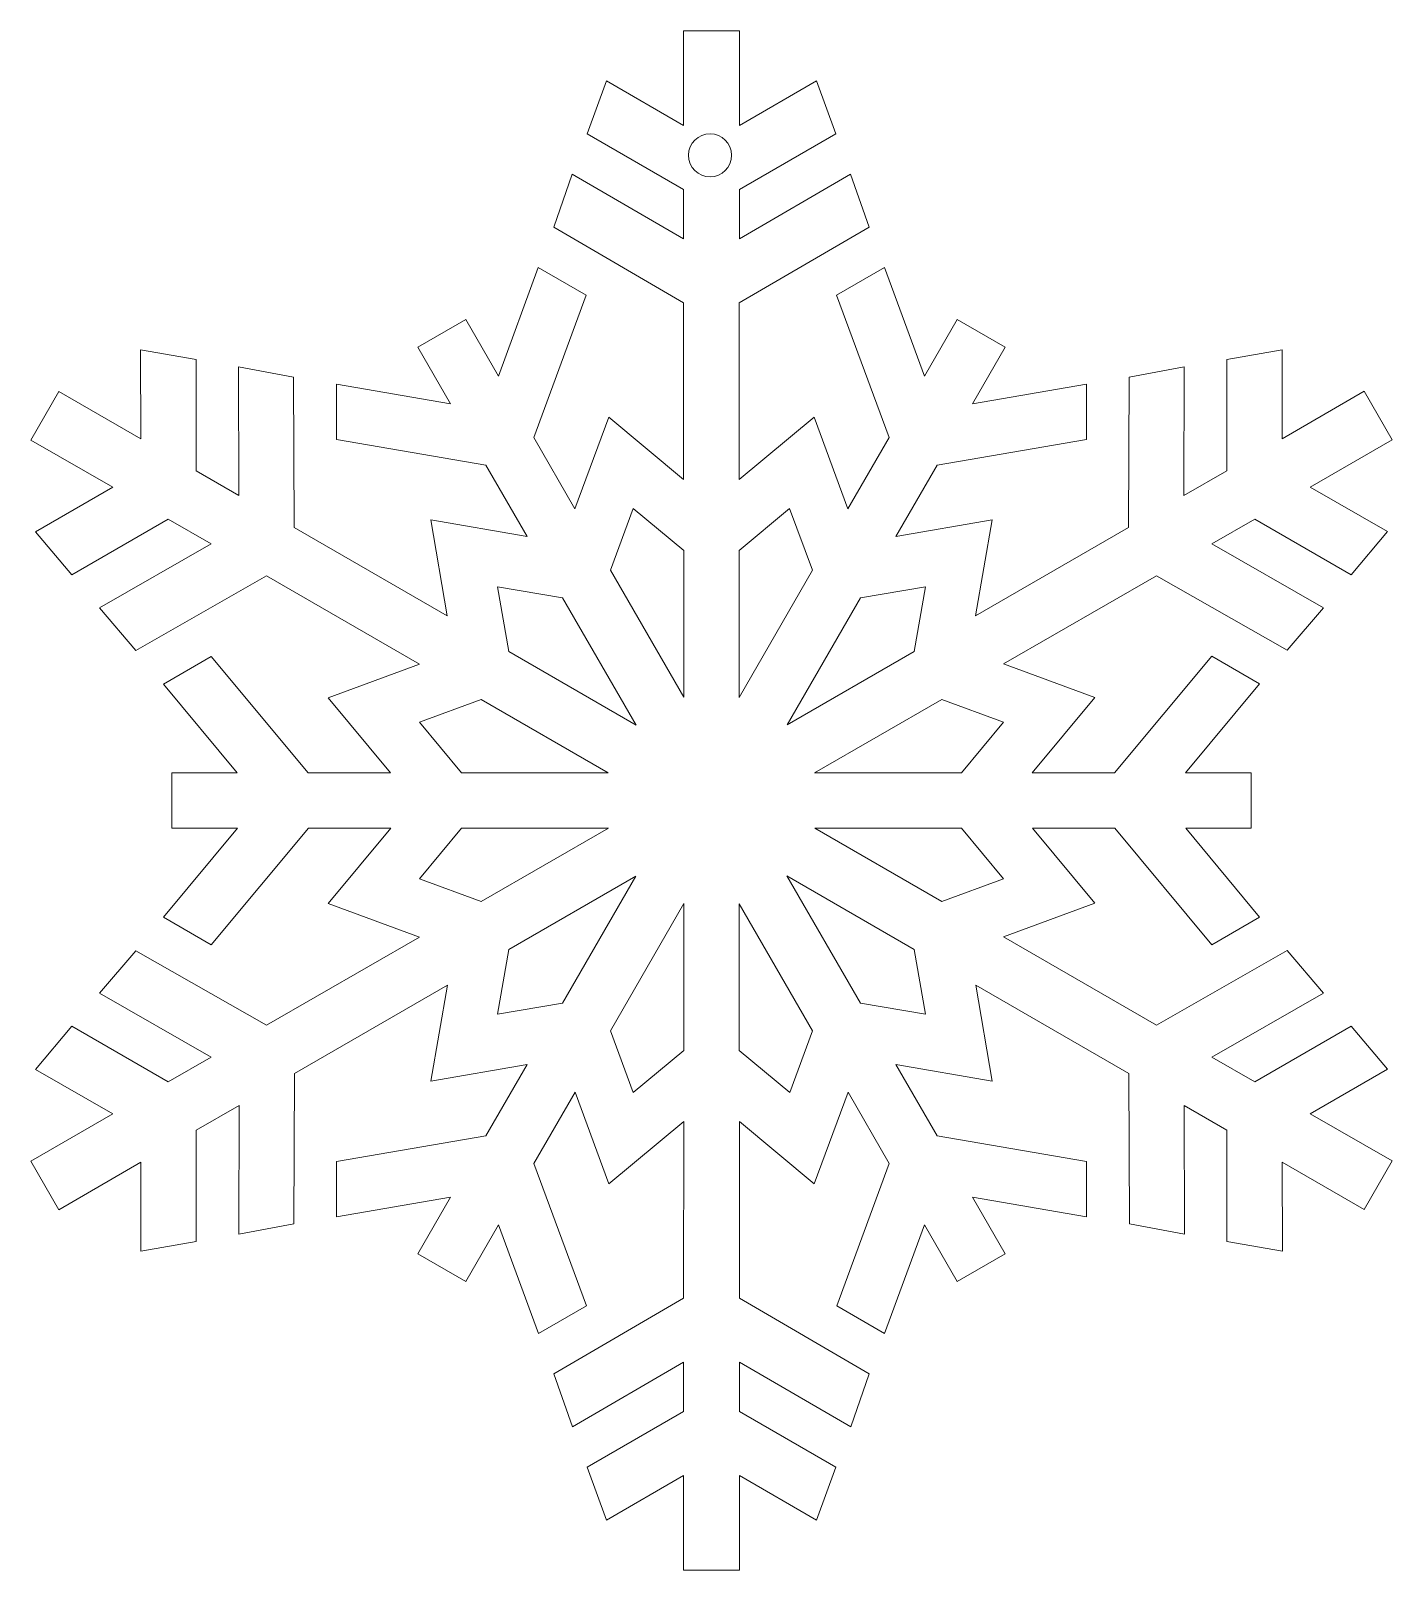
# Model space of a CAD drawing. Header units: millimetres. Extents: x -103 to 102, y -103 to 103.
# Drawn here: x -66.46 to -37.23, y 67.45 to 100.52 of the extents above; entities that cross this region are included whole.
import ezdxf

# ---------------------------------------------------------------- set-up
doc = ezdxf.new("R2010")
doc.units = ezdxf.units.MM
doc.header["$MEASUREMENT"] = 0
doc.layers.add('layer 1', color=7, linetype='Continuous')

msp = doc.modelspace()

# ---------------------------------------------------------------- linework, layer by layer
at = {"layer": 'layer 1', "color": 114, "lineweight": 9}
for points, knots in [([(-37.2261, 76.2436), (-37.2261, 76.2436), (-38.9879, 77.2593), (-38.9879, 77.2593), (-38.9879, 77.2593), (-38.9879, 77.2593), (-37.3305, 78.2118), (-37.3305, 78.2118), (-37.3305, 78.2118), (-37.3305, 78.2118), (-38.1098, 79.14), (-38.1098, 79.14), (-38.1098, 79.14), (-38.1098, 79.14), (-40.1782, 77.9456), (-40.1782, 77.9456), (-40.1782, 77.9456), (-40.1782, 77.9456), (-41.0976, 78.4757), (-41.0976, 78.4757), (-41.0976, 78.4757), (-41.0976, 78.4757), (-38.701, 79.8507), (-38.701, 79.8507), (-38.701, 79.8507), (-38.701, 79.8507), (-39.4839, 80.7626), (-39.4839, 80.7626), (-39.4839, 80.7626), (-39.4839, 80.7626), (-42.2857, 79.1606), (-42.2857, 79.1606), (-42.2857, 79.1606), (-42.2857, 79.1606), (-45.5742, 81.0566), (-45.5742, 81.0566), (-45.5742, 81.0566), (-45.5742, 81.0566), (-43.6109, 81.7804), (-43.6109, 81.7804), (-43.6109, 81.7804), (-43.6109, 81.7804), (-44.9523, 83.3925), (-44.9523, 83.3925), (-44.9523, 83.3925), (-44.9523, 83.3925), (-43.1848, 83.3926), (-43.1848, 83.3926), (-43.1848, 83.3926), (-43.1848, 83.3926), (-41.1019, 80.8895), (-41.1019, 80.8895), (-41.1019, 80.8895), (-41.1019, 80.8895), (-40.0727, 81.4838), (-40.0727, 81.4838), (-40.0727, 81.4838), (-40.0727, 81.4838), (-41.6607, 83.3926), (-41.6607, 83.3926), (-41.6607, 83.3926), (-41.6607, 83.3926), (-40.2581, 83.3926), (-40.2581, 83.3926), (-40.2581, 83.3926), (-40.2581, 83.3926), (-40.2581, 84.58), (-40.2581, 84.58), (-40.2581, 84.58), (-40.2581, 84.58), (-41.6635, 84.58), (-41.6635, 84.58), (-41.6635, 84.58), (-41.6635, 84.58), (-40.0727, 86.4918), (-40.0727, 86.4918), (-40.0727, 86.4918), (-40.0727, 86.4918), (-41.1021, 87.0862), (-41.1021, 87.0862), (-41.1021, 87.0862), (-41.1021, 87.0862), (-43.1874, 84.58), (-43.1874, 84.58), (-43.1874, 84.58), (-43.1874, 84.58), (-44.9549, 84.58), (-44.9549, 84.58), (-44.9549, 84.58), (-44.9549, 84.58), (-43.611, 86.1952), (-43.611, 86.1952), (-43.611, 86.1952), (-43.611, 86.1952), (-45.5742, 86.919), (-45.5742, 86.919), (-45.5742, 86.919), (-45.5742, 86.919), (-42.2857, 88.815), (-42.2857, 88.815), (-42.2857, 88.815), (-42.2857, 88.815), (-39.4839, 87.2132), (-39.4839, 87.2132), (-39.4839, 87.2132), (-39.4839, 87.2132), (-38.701, 88.125), (-38.701, 88.125), (-38.701, 88.125), (-38.701, 88.125), (-41.0976, 89.4999), (-41.0976, 89.4999), (-41.0976, 89.4999), (-41.0976, 89.4999), (-40.1783, 90.0301), (-40.1783, 90.0301), (-40.1783, 90.0301), (-40.1783, 90.0301), (-38.1098, 88.8359), (-38.1098, 88.8359), (-38.1098, 88.8359), (-38.1098, 88.8359), (-37.3305, 89.764), (-37.3305, 89.764), (-37.3305, 89.764), (-37.3305, 89.764), (-38.9879, 90.7165), (-38.9879, 90.7165), (-38.9879, 90.7165), (-38.9879, 90.7165), (-37.2261, 91.7322), (-37.2261, 91.7322), (-37.2261, 91.7322), (-37.2261, 91.7322), (-37.8302, 92.7753), (-37.8302, 92.7753), (-37.8302, 92.7753), (-37.8302, 92.7753), (-39.5907, 91.7576), (-39.5907, 91.7576), (-39.5907, 91.7576), (-39.5907, 91.7576), (-39.587, 93.669), (-39.587, 93.669), (-39.587, 93.669), (-39.587, 93.669), (-40.7803, 93.4582), (-40.7803, 93.4582), (-40.7803, 93.4582), (-40.7803, 93.4582), (-40.7803, 91.0698), (-40.7803, 91.0698), (-40.7803, 91.0698), (-40.7803, 91.0698), (-41.6991, 90.5385), (-41.6991, 90.5385), (-41.6991, 90.5385), (-41.6991, 90.5385), (-41.6915, 93.3018), (-41.6915, 93.3018), (-41.6915, 93.3018), (-41.6915, 93.3018), (-42.8726, 93.0796), (-42.8726, 93.0796), (-42.8726, 93.0796), (-42.8726, 93.0796), (-42.8863, 89.8521), (-42.8863, 89.8521), (-42.8863, 89.8521), (-42.8863, 89.8521), (-46.1724, 87.9522), (-46.1724, 87.9522), (-46.1724, 87.9522), (-46.1724, 87.9522), (-45.8177, 90.0143), (-45.8177, 90.0143), (-45.8177, 90.0143), (-45.8177, 90.0143), (-47.8844, 89.6587), (-47.8844, 89.6587), (-47.8844, 89.6587), (-47.8844, 89.6587), (-47.0007, 91.1894), (-47.0007, 91.1894), (-47.0007, 91.1894), (-47.0007, 91.1894), (-43.7917, 91.7417), (-43.7917, 91.7417), (-43.7917, 91.7417), (-43.7917, 91.7417), (-43.7917, 92.9302), (-43.7917, 92.9302), (-43.7917, 92.9302), (-43.7917, 92.9302), (-46.2386, 92.5093), (-46.2386, 92.5093), (-46.2386, 92.5093), (-46.2386, 92.5093), (-45.5373, 93.7239), (-45.5373, 93.7239), (-45.5373, 93.7239), (-45.5373, 93.7239), (-46.5659, 94.3177), (-46.5659, 94.3177), (-46.5659, 94.3177), (-46.5659, 94.3177), (-47.2686, 93.1007), (-47.2686, 93.1007), (-47.2686, 93.1007), (-47.2686, 93.1007), (-48.1288, 95.4344), (-48.1288, 95.4344), (-48.1288, 95.4344), (-48.1288, 95.4344), (-49.1583, 94.84), (-49.1583, 94.84), (-49.1583, 94.84), (-49.1583, 94.84), (-48.0305, 91.781), (-48.0305, 91.781), (-48.0305, 91.781), (-48.0305, 91.781), (-48.9143, 90.2502), (-48.9143, 90.2502), (-48.9143, 90.2502), (-48.9143, 90.2502), (-49.6411, 92.2218), (-49.6411, 92.2218), (-49.6411, 92.2218), (-49.6411, 92.2218), (-51.2495, 90.8835), (-51.2495, 90.8835), (-51.2495, 90.8835), (-51.2495, 90.8835), (-51.2473, 94.6793), (-51.2473, 94.6793), (-51.2473, 94.6793), (-51.2473, 94.6793), (-48.459, 96.3048), (-48.459, 96.3048), (-48.459, 96.3048), (-48.459, 96.3048), (-48.8574, 97.4389), (-48.8574, 97.4389), (-48.8574, 97.4389), (-48.8574, 97.4389), (-51.2465, 96.0506), (-51.2465, 96.0506), (-51.2465, 96.0506), (-51.2465, 96.0506), (-51.2457, 97.1119), (-51.2457, 97.1119), (-51.2457, 97.1119), (-51.2457, 97.1119), (-49.1773, 98.3061), (-49.1773, 98.3061), (-49.1773, 98.3061), (-49.1773, 98.3061), (-49.5915, 99.445), (-49.5915, 99.445), (-49.5915, 99.445), (-49.5915, 99.445), (-51.2449, 98.4862), (-51.2449, 98.4862), (-51.2449, 98.4862), (-51.2449, 98.4862), (-51.2437, 100.5197), (-51.2437, 100.5197), (-51.2437, 100.5197), (-51.2437, 100.5197), (-52.4492, 100.5181), (-52.4492, 100.5181), (-52.4492, 100.5181), (-52.4492, 100.5181), (-52.448, 98.4845), (-52.448, 98.4845), (-52.448, 98.4845), (-52.448, 98.4845), (-54.1015, 99.4435), (-54.1015, 99.4435), (-54.1015, 99.4435), (-54.1015, 99.4435), (-54.5157, 98.3046), (-54.5157, 98.3046), (-54.5157, 98.3046), (-54.5157, 98.3046), (-52.4471, 97.1104), (-52.4471, 97.1104), (-52.4471, 97.1104), (-52.4471, 97.1104), (-52.4465, 96.0492), (-52.4465, 96.0492), (-52.4465, 96.0492), (-52.4465, 96.0492), (-54.8356, 97.4373), (-54.8356, 97.4373), (-54.8356, 97.4373), (-54.8356, 97.4373), (-55.2338, 96.3033), (-55.2338, 96.3033), (-55.2338, 96.3033), (-55.2338, 96.3033), (-52.4458, 94.6777), (-52.4458, 94.6777), (-52.4458, 94.6777), (-52.4458, 94.6777), (-52.4435, 90.8819), (-52.4435, 90.8819), (-52.4435, 90.8819), (-52.4435, 90.8819), (-54.0519, 92.2203), (-54.0519, 92.2203), (-54.0519, 92.2203), (-54.0519, 92.2203), (-54.7773, 90.2525), (-54.7773, 90.2525), (-54.7773, 90.2525), (-54.7773, 90.2525), (-55.661, 91.7832), (-55.661, 91.7832), (-55.661, 91.7832), (-55.661, 91.7832), (-54.5347, 94.8384), (-54.5347, 94.8384), (-54.5347, 94.8384), (-54.5347, 94.8384), (-55.5642, 95.4327), (-55.5642, 95.4327), (-55.5642, 95.4327), (-55.5642, 95.4327), (-56.423, 93.103), (-56.423, 93.103), (-56.423, 93.103), (-56.423, 93.103), (-57.1243, 94.3177), (-57.1243, 94.3177), (-57.1243, 94.3177), (-57.1243, 94.3177), (-58.1528, 93.7238), (-58.1528, 93.7238), (-58.1528, 93.7238), (-58.1528, 93.7238), (-57.4503, 92.5068), (-57.4503, 92.5068), (-57.4503, 92.5068), (-57.4503, 92.5068), (-59.9012, 92.9286), (-59.9012, 92.9286), (-59.9012, 92.9286), (-59.9012, 92.9286), (-59.9012, 91.7399), (-59.9012, 91.7399), (-59.9012, 91.7399), (-59.9012, 91.7399), (-56.6881, 91.187), (-56.6881, 91.187), (-56.6881, 91.187), (-56.6881, 91.187), (-55.8045, 89.6564), (-55.8045, 89.6564), (-55.8045, 89.6564), (-55.8045, 89.6564), (-57.8753, 90.0126), (-57.8753, 90.0126), (-57.8753, 90.0126), (-57.8753, 90.0126), (-57.5203, 87.9506), (-57.5203, 87.9506), (-57.5203, 87.9506), (-57.5203, 87.9506), (-60.8066, 89.8505), (-60.8066, 89.8505), (-60.8066, 89.8505), (-60.8066, 89.8505), (-60.8203, 93.0778), (-60.8203, 93.0778), (-60.8203, 93.0778), (-60.8203, 93.0778), (-62.0016, 93.3), (-62.0016, 93.3), (-62.0016, 93.3), (-62.0016, 93.3), (-61.9938, 90.5369), (-61.9938, 90.5369), (-61.9938, 90.5369), (-61.9938, 90.5369), (-62.9126, 91.068), (-62.9126, 91.068), (-62.9126, 91.068), (-62.9126, 91.068), (-62.9126, 93.4566), (-62.9126, 93.4566), (-62.9126, 93.4566), (-62.9126, 93.4566), (-64.106, 93.6674), (-64.106, 93.6674), (-64.106, 93.6674), (-64.106, 93.6674), (-64.1023, 91.7559), (-64.1023, 91.7559), (-64.1023, 91.7559), (-64.1023, 91.7559), (-65.8629, 92.7737), (-65.8629, 92.7737), (-65.8629, 92.7737), (-65.8629, 92.7737), (-66.464, 91.729), (-66.464, 91.729), (-66.464, 91.729), (-66.464, 91.729), (-64.7023, 90.7132), (-64.7023, 90.7132), (-64.7023, 90.7132), (-64.7023, 90.7132), (-66.3594, 89.7608), (-66.3594, 89.7608), (-66.3594, 89.7608), (-66.3594, 89.7608), (-65.5803, 88.8327), (-65.5803, 88.8327), (-65.5803, 88.8327), (-65.5803, 88.8327), (-63.5117, 90.0269), (-63.5117, 90.0269), (-63.5117, 90.0269), (-63.5117, 90.0269), (-62.5924, 89.4968), (-62.5924, 89.4968), (-62.5924, 89.4968), (-62.5924, 89.4968), (-64.9891, 88.1217), (-64.9891, 88.1217), (-64.9891, 88.1217), (-64.9891, 88.1217), (-64.2062, 87.2099), (-64.2062, 87.2099), (-64.2062, 87.2099), (-64.2062, 87.2099), (-61.4044, 88.8118), (-61.4044, 88.8118), (-61.4044, 88.8118), (-61.4044, 88.8118), (-58.1159, 86.9159), (-58.1159, 86.9159), (-58.1159, 86.9159), (-58.1159, 86.9159), (-60.0791, 86.1922), (-60.0791, 86.1922), (-60.0791, 86.1922), (-60.0791, 86.1922), (-58.7378, 84.58), (-58.7378, 84.58), (-58.7378, 84.58), (-58.7378, 84.58), (-60.5052, 84.58), (-60.5052, 84.58), (-60.5052, 84.58), (-60.5052, 84.58), (-62.588, 87.0829), (-62.588, 87.0829), (-62.588, 87.0829), (-62.588, 87.0829), (-63.6175, 86.4886), (-63.6175, 86.4886), (-63.6175, 86.4886), (-63.6175, 86.4886), (-62.0293, 84.58), (-62.0293, 84.58), (-62.0293, 84.58), (-62.0293, 84.58), (-63.4319, 84.58), (-63.4319, 84.58), (-63.4319, 84.58), (-63.4319, 84.58), (-63.4319, 83.3925), (-63.4319, 83.3925), (-63.4319, 83.3925), (-63.4319, 83.3925), (-62.0266, 83.3925), (-62.0266, 83.3925), (-62.0266, 83.3925), (-62.0266, 83.3925), (-63.6175, 81.4806), (-63.6175, 81.4806), (-63.6175, 81.4806), (-63.6175, 81.4806), (-62.588, 80.8863), (-62.588, 80.8863), (-62.588, 80.8863), (-62.588, 80.8863), (-60.5027, 83.3925), (-60.5027, 83.3925), (-60.5027, 83.3925), (-60.5027, 83.3925), (-58.7352, 83.3925), (-58.7352, 83.3925), (-58.7352, 83.3925), (-58.7352, 83.3925), (-60.0791, 81.7772), (-60.0791, 81.7772), (-60.0791, 81.7772), (-60.0791, 81.7772), (-58.1159, 81.0535), (-58.1159, 81.0535), (-58.1159, 81.0535), (-58.1159, 81.0535), (-61.4044, 79.1575), (-61.4044, 79.1575), (-61.4044, 79.1575), (-61.4044, 79.1575), (-64.2062, 80.7593), (-64.2062, 80.7593), (-64.2062, 80.7593), (-64.2062, 80.7593), (-64.9891, 79.8475), (-64.9891, 79.8475), (-64.9891, 79.8475), (-64.9891, 79.8475), (-62.5924, 78.4726), (-62.5924, 78.4726), (-62.5924, 78.4726), (-62.5924, 78.4726), (-63.5117, 77.9424), (-63.5117, 77.9424), (-63.5117, 77.9424), (-63.5117, 77.9424), (-65.5803, 79.1367), (-65.5803, 79.1367), (-65.5803, 79.1367), (-65.5803, 79.1367), (-66.3594, 78.2087), (-66.3594, 78.2087), (-66.3594, 78.2087), (-66.3594, 78.2087), (-64.7023, 77.2561), (-64.7023, 77.2561), (-64.7023, 77.2561), (-64.7023, 77.2561), (-66.464, 76.2404), (-66.464, 76.2404), (-66.464, 76.2404), (-66.464, 76.2404), (-65.8599, 75.1972), (-65.8599, 75.1972), (-65.8599, 75.1972), (-65.8599, 75.1972), (-64.0993, 76.2151), (-64.0993, 76.2151), (-64.0993, 76.2151), (-64.0993, 76.2151), (-64.1032, 74.3037), (-64.1032, 74.3037), (-64.1032, 74.3037), (-64.1032, 74.3037), (-62.9097, 74.5143), (-62.9097, 74.5143), (-62.9097, 74.5143), (-62.9097, 74.5143), (-62.9097, 76.9028), (-62.9097, 76.9028), (-62.9097, 76.9028), (-62.9097, 76.9028), (-61.9911, 77.434), (-61.9911, 77.434), (-61.9911, 77.434), (-61.9911, 77.434), (-61.9986, 74.6708), (-61.9986, 74.6708), (-61.9986, 74.6708), (-61.9986, 74.6708), (-60.8174, 74.893), (-60.8174, 74.893), (-60.8174, 74.893), (-60.8174, 74.893), (-60.8037, 78.1204), (-60.8037, 78.1204), (-60.8037, 78.1204), (-60.8037, 78.1204), (-57.5177, 80.0203), (-57.5177, 80.0203), (-57.5177, 80.0203), (-57.5177, 80.0203), (-57.8725, 77.9582), (-57.8725, 77.9582), (-57.8725, 77.9582), (-57.8725, 77.9582), (-55.8056, 78.3139), (-55.8056, 78.3139), (-55.8056, 78.3139), (-55.8056, 78.3139), (-56.6894, 76.7831), (-56.6894, 76.7831), (-56.6894, 76.7831), (-56.6894, 76.7831), (-59.8984, 76.231), (-59.8984, 76.231), (-59.8984, 76.231), (-59.8984, 76.231), (-59.8984, 75.0422), (-59.8984, 75.0422), (-59.8984, 75.0422), (-59.8984, 75.0422), (-57.4514, 75.4634), (-57.4514, 75.4634), (-57.4514, 75.4634), (-57.4514, 75.4634), (-58.1527, 74.2486), (-58.1527, 74.2486), (-58.1527, 74.2486), (-58.1527, 74.2486), (-57.1242, 73.6548), (-57.1242, 73.6548), (-57.1242, 73.6548), (-57.1242, 73.6548), (-56.4217, 74.8719), (-56.4217, 74.8719), (-56.4217, 74.8719), (-56.4217, 74.8719), (-55.5614, 72.5383), (-55.5614, 72.5383), (-55.5614, 72.5383), (-55.5614, 72.5383), (-54.5318, 73.1326), (-54.5318, 73.1326), (-54.5318, 73.1326), (-54.5318, 73.1326), (-55.6596, 76.1917), (-55.6596, 76.1917), (-55.6596, 76.1917), (-55.6596, 76.1917), (-54.7759, 77.7224), (-54.7759, 77.7224), (-54.7759, 77.7224), (-54.7759, 77.7224), (-54.0491, 75.7506), (-54.0491, 75.7506), (-54.0491, 75.7506), (-54.0491, 75.7506), (-52.4407, 77.0892), (-52.4407, 77.0892), (-52.4407, 77.0892), (-52.4407, 77.0892), (-52.4429, 73.2933), (-52.4429, 73.2933), (-52.4429, 73.2933), (-52.4429, 73.2933), (-55.231, 71.6677), (-55.231, 71.6677), (-55.231, 71.6677), (-55.231, 71.6677), (-54.8329, 70.5338), (-54.8329, 70.5338), (-54.8329, 70.5338), (-54.8329, 70.5338), (-52.4437, 71.922), (-52.4437, 71.922), (-52.4437, 71.922), (-52.4437, 71.922), (-52.4444, 70.8606), (-52.4444, 70.8606), (-52.4444, 70.8606), (-52.4444, 70.8606), (-54.5129, 69.6665), (-54.5129, 69.6665), (-54.5129, 69.6665), (-54.5129, 69.6665), (-54.0986, 68.5275), (-54.0986, 68.5275), (-54.0986, 68.5275), (-54.0986, 68.5275), (-52.4453, 69.4865), (-52.4453, 69.4865), (-52.4453, 69.4865), (-52.4453, 69.4865), (-52.4463, 67.4529), (-52.4463, 67.4529), (-52.4463, 67.4529), (-52.4463, 67.4529), (-51.2409, 67.4546), (-51.2409, 67.4546), (-51.2409, 67.4546), (-51.2409, 67.4546), (-51.2422, 69.4881), (-51.2422, 69.4881), (-51.2422, 69.4881), (-51.2422, 69.4881), (-49.5887, 68.529), (-49.5887, 68.529), (-49.5887, 68.529), (-49.5887, 68.529), (-49.1745, 69.6679), (-49.1745, 69.6679), (-49.1745, 69.6679), (-49.1745, 69.6679), (-51.243, 70.8623), (-51.243, 70.8623), (-51.243, 70.8623), (-51.243, 70.8623), (-51.2437, 71.9234), (-51.2437, 71.9234), (-51.2437, 71.9234), (-51.2437, 71.9234), (-48.8546, 70.5353), (-48.8546, 70.5353), (-48.8546, 70.5353), (-48.8546, 70.5353), (-48.4564, 71.6693), (-48.4564, 71.6693), (-48.4564, 71.6693), (-48.4564, 71.6693), (-51.2445, 73.2948), (-51.2445, 73.2948), (-51.2445, 73.2948), (-51.2445, 73.2948), (-51.2467, 77.0905), (-51.2467, 77.0905), (-51.2467, 77.0905), (-51.2467, 77.0905), (-49.6384, 75.7523), (-49.6384, 75.7523), (-49.6384, 75.7523), (-49.6384, 75.7523), (-48.9129, 77.72), (-48.9129, 77.72), (-48.9129, 77.72), (-48.9129, 77.72), (-48.0291, 76.1893), (-48.0291, 76.1893), (-48.0291, 76.1893), (-48.0291, 76.1893), (-49.1555, 73.1341), (-49.1555, 73.1341), (-49.1555, 73.1341), (-49.1555, 73.1341), (-48.1261, 72.5398), (-48.1261, 72.5398), (-48.1261, 72.5398), (-48.1261, 72.5398), (-47.2672, 74.8696), (-47.2672, 74.8696), (-47.2672, 74.8696), (-47.2672, 74.8696), (-46.5659, 73.6548), (-46.5659, 73.6548), (-46.5659, 73.6548), (-46.5659, 73.6548), (-45.5373, 74.2486), (-45.5373, 74.2486), (-45.5373, 74.2486), (-45.5373, 74.2486), (-46.24, 75.4657), (-46.24, 75.4657), (-46.24, 75.4657), (-46.24, 75.4657), (-43.789, 75.0438), (-43.789, 75.0438), (-43.789, 75.0438), (-43.789, 75.0438), (-43.789, 76.2326), (-43.789, 76.2326), (-43.789, 76.2326), (-43.789, 76.2326), (-47.0021, 76.7854), (-47.0021, 76.7854), (-47.0021, 76.7854), (-47.0021, 76.7854), (-47.8858, 78.3161), (-47.8858, 78.3161), (-47.8858, 78.3161), (-47.8858, 78.3161), (-45.8149, 77.9598), (-45.8149, 77.9598), (-45.8149, 77.9598), (-45.8149, 77.9598), (-46.1698, 80.0219), (-46.1698, 80.0219), (-46.1698, 80.0219), (-46.1698, 80.0219), (-42.8836, 78.122), (-42.8836, 78.122), (-42.8836, 78.122), (-42.8836, 78.122), (-42.8699, 74.8947), (-42.8699, 74.8947), (-42.8699, 74.8947), (-42.8699, 74.8947), (-41.6886, 74.6725), (-41.6886, 74.6725), (-41.6886, 74.6725), (-41.6886, 74.6725), (-41.6964, 77.4356), (-41.6964, 77.4356), (-41.6964, 77.4356), (-41.6964, 77.4356), (-40.7776, 76.9045), (-40.7776, 76.9045), (-40.7776, 76.9045), (-40.7776, 76.9045), (-40.7776, 74.5159), (-40.7776, 74.5159), (-40.7776, 74.5159), (-40.7776, 74.5159), (-39.5842, 74.3052), (-39.5842, 74.3052), (-39.5842, 74.3052), (-39.5842, 74.3052), (-39.588, 76.2166), (-39.588, 76.2166), (-39.588, 76.2166), (-39.588, 76.2166), (-37.8274, 75.1988), (-37.8274, 75.1988), (-37.8274, 75.1988), (-37.8274, 75.1988), (-37.2261, 76.2436), (-37.2261, 76.2436)], [0, 0, 0, 0, 0.004878, 0.004878, 0.004878, 0.004878, 0.0097561, 0.0097561, 0.0097561, 0.0097561, 0.0146341, 0.0146341, 0.0146341, 0.0146341, 0.0195122, 0.0195122, 0.0195122, 0.0195122, 0.0243902, 0.0243902, 0.0243902, 0.0243902, 0.0292683, 0.0292683, 0.0292683, 0.0292683, 0.0341463, 0.0341463, 0.0341463, 0.0341463, 0.0390244, 0.0390244, 0.0390244, 0.0390244, 0.0439024, 0.0439024, 0.0439024, 0.0439024, 0.0487805, 0.0487805, 0.0487805, 0.0487805, 0.0536585, 0.0536585, 0.0536585, 0.0536585, 0.0585366, 0.0585366, 0.0585366, 0.0585366, 0.0634146, 0.0634146, 0.0634146, 0.0634146, 0.0682927, 0.0682927, 0.0682927, 0.0682927, 0.0731707, 0.0731707, 0.0731707, 0.0731707, 0.0780488, 0.0780488, 0.0780488, 0.0780488, 0.0829268, 0.0829268, 0.0829268, 0.0829268, 0.0878049, 0.0878049, 0.0878049, 0.0878049, 0.0926829, 0.0926829, 0.0926829, 0.0926829, 0.097561, 0.097561, 0.097561, 0.097561, 0.102439, 0.102439, 0.102439, 0.102439, 0.1073171, 0.1073171, 0.1073171, 0.1073171, 0.1121951, 0.1121951, 0.1121951, 0.1121951, 0.1170732, 0.1170732, 0.1170732, 0.1170732, 0.1219512, 0.1219512, 0.1219512, 0.1219512, 0.1268293, 0.1268293, 0.1268293, 0.1268293, 0.1317073, 0.1317073, 0.1317073, 0.1317073, 0.1365854, 0.1365854, 0.1365854, 0.1365854, 0.1414634, 0.1414634, 0.1414634, 0.1414634, 0.1463415, 0.1463415, 0.1463415, 0.1463415, 0.1512195, 0.1512195, 0.1512195, 0.1512195, 0.1560976, 0.1560976, 0.1560976, 0.1560976, 0.1609756, 0.1609756, 0.1609756, 0.1609756, 0.1658537, 0.1658537, 0.1658537, 0.1658537, 0.1707317, 0.1707317, 0.1707317, 0.1707317, 0.1756098, 0.1756098, 0.1756098, 0.1756098, 0.1804878, 0.1804878, 0.1804878, 0.1804878, 0.1853659, 0.1853659, 0.1853659, 0.1853659, 0.1902439, 0.1902439, 0.1902439, 0.1902439, 0.195122, 0.195122, 0.195122, 0.195122, 0.2, 0.2, 0.2, 0.2, 0.204878, 0.204878, 0.204878, 0.204878, 0.2097561, 0.2097561, 0.2097561, 0.2097561, 0.2146341, 0.2146341, 0.2146341, 0.2146341, 0.2195122, 0.2195122, 0.2195122, 0.2195122, 0.2243902, 0.2243902, 0.2243902, 0.2243902, 0.2292683, 0.2292683, 0.2292683, 0.2292683, 0.2341463, 0.2341463, 0.2341463, 0.2341463, 0.2390244, 0.2390244, 0.2390244, 0.2390244, 0.2439024, 0.2439024, 0.2439024, 0.2439024, 0.2487805, 0.2487805, 0.2487805, 0.2487805, 0.2536585, 0.2536585, 0.2536585, 0.2536585, 0.2585366, 0.2585366, 0.2585366, 0.2585366, 0.2634146, 0.2634146, 0.2634146, 0.2634146, 0.2682927, 0.2682927, 0.2682927, 0.2682927, 0.2731707, 0.2731707, 0.2731707, 0.2731707, 0.2780488, 0.2780488, 0.2780488, 0.2780488, 0.2829268, 0.2829268, 0.2829268, 0.2829268, 0.2878049, 0.2878049, 0.2878049, 0.2878049, 0.2926829, 0.2926829, 0.2926829, 0.2926829, 0.297561, 0.297561, 0.297561, 0.297561, 0.302439, 0.302439, 0.302439, 0.302439, 0.3073171, 0.3073171, 0.3073171, 0.3073171, 0.3121951, 0.3121951, 0.3121951, 0.3121951, 0.3170732, 0.3170732, 0.3170732, 0.3170732, 0.3219512, 0.3219512, 0.3219512, 0.3219512, 0.3268293, 0.3268293, 0.3268293, 0.3268293, 0.3317073, 0.3317073, 0.3317073, 0.3317073, 0.3365854, 0.3365854, 0.3365854, 0.3365854, 0.3414634, 0.3414634, 0.3414634, 0.3414634, 0.3463415, 0.3463415, 0.3463415, 0.3463415, 0.3512195, 0.3512195, 0.3512195, 0.3512195, 0.3560976, 0.3560976, 0.3560976, 0.3560976, 0.3609756, 0.3609756, 0.3609756, 0.3609756, 0.3658537, 0.3658537, 0.3658537, 0.3658537, 0.3707317, 0.3707317, 0.3707317, 0.3707317, 0.3756098, 0.3756098, 0.3756098, 0.3756098, 0.3804878, 0.3804878, 0.3804878, 0.3804878, 0.3853659, 0.3853659, 0.3853659, 0.3853659, 0.3902439, 0.3902439, 0.3902439, 0.3902439, 0.395122, 0.395122, 0.395122, 0.395122, 0.4, 0.4, 0.4, 0.4, 0.404878, 0.404878, 0.404878, 0.404878, 0.4097561, 0.4097561, 0.4097561, 0.4097561, 0.4146341, 0.4146341, 0.4146341, 0.4146341, 0.4195122, 0.4195122, 0.4195122, 0.4195122, 0.4243902, 0.4243902, 0.4243902, 0.4243902, 0.4292683, 0.4292683, 0.4292683, 0.4292683, 0.4341463, 0.4341463, 0.4341463, 0.4341463, 0.4390244, 0.4390244, 0.4390244, 0.4390244, 0.4439024, 0.4439024, 0.4439024, 0.4439024, 0.4487805, 0.4487805, 0.4487805, 0.4487805, 0.4536585, 0.4536585, 0.4536585, 0.4536585, 0.4585366, 0.4585366, 0.4585366, 0.4585366, 0.4634146, 0.4634146, 0.4634146, 0.4634146, 0.4682927, 0.4682927, 0.4682927, 0.4682927, 0.4731707, 0.4731707, 0.4731707, 0.4731707, 0.4780488, 0.4780488, 0.4780488, 0.4780488, 0.4829268, 0.4829268, 0.4829268, 0.4829268, 0.4878049, 0.4878049, 0.4878049, 0.4878049, 0.4926829, 0.4926829, 0.4926829, 0.4926829, 0.497561, 0.497561, 0.497561, 0.497561, 0.502439, 0.502439, 0.502439, 0.502439, 0.5073171, 0.5073171, 0.5073171, 0.5073171, 0.5121951, 0.5121951, 0.5121951, 0.5121951, 0.5170732, 0.5170732, 0.5170732, 0.5170732, 0.5219512, 0.5219512, 0.5219512, 0.5219512, 0.5268293, 0.5268293, 0.5268293, 0.5268293, 0.5317073, 0.5317073, 0.5317073, 0.5317073, 0.5365854, 0.5365854, 0.5365854, 0.5365854, 0.5414634, 0.5414634, 0.5414634, 0.5414634, 0.5463415, 0.5463415, 0.5463415, 0.5463415, 0.5512195, 0.5512195, 0.5512195, 0.5512195, 0.5560976, 0.5560976, 0.5560976, 0.5560976, 0.5609756, 0.5609756, 0.5609756, 0.5609756, 0.5658537, 0.5658537, 0.5658537, 0.5658537, 0.5707317, 0.5707317, 0.5707317, 0.5707317, 0.5756098, 0.5756098, 0.5756098, 0.5756098, 0.5804878, 0.5804878, 0.5804878, 0.5804878, 0.5853659, 0.5853659, 0.5853659, 0.5853659, 0.5902439, 0.5902439, 0.5902439, 0.5902439, 0.595122, 0.595122, 0.595122, 0.595122, 0.6, 0.6, 0.6, 0.6, 0.604878, 0.604878, 0.604878, 0.604878, 0.6097561, 0.6097561, 0.6097561, 0.6097561, 0.6146341, 0.6146341, 0.6146341, 0.6146341, 0.6195122, 0.6195122, 0.6195122, 0.6195122, 0.6243902, 0.6243902, 0.6243902, 0.6243902, 0.6292683, 0.6292683, 0.6292683, 0.6292683, 0.6341463, 0.6341463, 0.6341463, 0.6341463, 0.6390244, 0.6390244, 0.6390244, 0.6390244, 0.6439024, 0.6439024, 0.6439024, 0.6439024, 0.6487805, 0.6487805, 0.6487805, 0.6487805, 0.6536585, 0.6536585, 0.6536585, 0.6536585, 0.6585366, 0.6585366, 0.6585366, 0.6585366, 0.6634146, 0.6634146, 0.6634146, 0.6634146, 0.6682927, 0.6682927, 0.6682927, 0.6682927, 0.6731707, 0.6731707, 0.6731707, 0.6731707, 0.6780488, 0.6780488, 0.6780488, 0.6780488, 0.6829268, 0.6829268, 0.6829268, 0.6829268, 0.6878049, 0.6878049, 0.6878049, 0.6878049, 0.6926829, 0.6926829, 0.6926829, 0.6926829, 0.697561, 0.697561, 0.697561, 0.697561, 0.702439, 0.702439, 0.702439, 0.702439, 0.7073171, 0.7073171, 0.7073171, 0.7073171, 0.7121951, 0.7121951, 0.7121951, 0.7121951, 0.7170732, 0.7170732, 0.7170732, 0.7170732, 0.7219512, 0.7219512, 0.7219512, 0.7219512, 0.7268293, 0.7268293, 0.7268293, 0.7268293, 0.7317073, 0.7317073, 0.7317073, 0.7317073, 0.7365854, 0.7365854, 0.7365854, 0.7365854, 0.7414634, 0.7414634, 0.7414634, 0.7414634, 0.7463415, 0.7463415, 0.7463415, 0.7463415, 0.7512195, 0.7512195, 0.7512195, 0.7512195, 0.7560976, 0.7560976, 0.7560976, 0.7560976, 0.7609756, 0.7609756, 0.7609756, 0.7609756, 0.7658537, 0.7658537, 0.7658537, 0.7658537, 0.7707317, 0.7707317, 0.7707317, 0.7707317, 0.7756098, 0.7756098, 0.7756098, 0.7756098, 0.7804878, 0.7804878, 0.7804878, 0.7804878, 0.7853659, 0.7853659, 0.7853659, 0.7853659, 0.7902439, 0.7902439, 0.7902439, 0.7902439, 0.795122, 0.795122, 0.795122, 0.795122, 0.8, 0.8, 0.8, 0.8, 0.804878, 0.804878, 0.804878, 0.804878, 0.8097561, 0.8097561, 0.8097561, 0.8097561, 0.8146341, 0.8146341, 0.8146341, 0.8146341, 0.8195122, 0.8195122, 0.8195122, 0.8195122, 0.8243902, 0.8243902, 0.8243902, 0.8243902, 0.8292683, 0.8292683, 0.8292683, 0.8292683, 0.8341463, 0.8341463, 0.8341463, 0.8341463, 0.8390244, 0.8390244, 0.8390244, 0.8390244, 0.8439024, 0.8439024, 0.8439024, 0.8439024, 0.8487805, 0.8487805, 0.8487805, 0.8487805, 0.8536585, 0.8536585, 0.8536585, 0.8536585, 0.8585366, 0.8585366, 0.8585366, 0.8585366, 0.8634146, 0.8634146, 0.8634146, 0.8634146, 0.8682927, 0.8682927, 0.8682927, 0.8682927, 0.8731707, 0.8731707, 0.8731707, 0.8731707, 0.8780488, 0.8780488, 0.8780488, 0.8780488, 0.8829268, 0.8829268, 0.8829268, 0.8829268, 0.8878049, 0.8878049, 0.8878049, 0.8878049, 0.8926829, 0.8926829, 0.8926829, 0.8926829, 0.897561, 0.897561, 0.897561, 0.897561, 0.902439, 0.902439, 0.902439, 0.902439, 0.9073171, 0.9073171, 0.9073171, 0.9073171, 0.9121951, 0.9121951, 0.9121951, 0.9121951, 0.9170732, 0.9170732, 0.9170732, 0.9170732, 0.9219512, 0.9219512, 0.9219512, 0.9219512, 0.9268293, 0.9268293, 0.9268293, 0.9268293, 0.9317073, 0.9317073, 0.9317073, 0.9317073, 0.9365854, 0.9365854, 0.9365854, 0.9365854, 0.9414634, 0.9414634, 0.9414634, 0.9414634, 0.9463415, 0.9463415, 0.9463415, 0.9463415, 0.9512195, 0.9512195, 0.9512195, 0.9512195, 0.9560976, 0.9560976, 0.9560976, 0.9560976, 0.9609756, 0.9609756, 0.9609756, 0.9609756, 0.9658537, 0.9658537, 0.9658537, 0.9658537, 0.9707317, 0.9707317, 0.9707317, 0.9707317, 0.9756098, 0.9756098, 0.9756098, 0.9756098, 0.9804878, 0.9804878, 0.9804878, 0.9804878, 0.9853659, 0.9853659, 0.9853659, 0.9853659, 0.9902439, 0.9902439, 0.9902439, 0.9902439, 1, 1, 1, 1]), ([(-51.8756, 98.3083), (-51.6199, 98.3083), (-51.4128, 98.1011), (-51.4128, 97.8455), (-51.4128, 97.8455), (-51.4128, 97.5898), (-51.6199, 97.3826), (-51.8756, 97.3826), (-51.8756, 97.3826), (-52.1312, 97.3826), (-52.3384, 97.5898), (-52.3384, 97.8455), (-52.3384, 97.8455), (-52.3384, 98.1011), (-52.1312, 98.3083), (-51.8756, 98.3083)], [0, 0, 0, 0, 0.2, 0.2, 0.2, 0.2, 0.4, 0.4, 0.4, 0.4, 0.6, 0.6, 0.6, 0.6, 1, 1, 1, 1]), ([(-52.4425, 89.3574), (-52.4425, 89.3574), (-52.4425, 89.3574), (-52.4425, 89.3574), (-52.4425, 89.3574), (-52.4425, 89.3574), (-52.4407, 86.2053), (-52.4407, 86.2053), (-52.4407, 86.2053), (-52.4407, 86.2053), (-54.0154, 88.9328), (-54.0154, 88.9328), (-54.0154, 88.9328), (-54.0154, 88.9328), (-53.5267, 90.2599), (-53.5267, 90.2599), (-53.5267, 90.2599), (-53.5267, 90.2599), (-52.4425, 89.3574), (-52.4425, 89.3574)], [0, 0, 0, 0, 0.1666667, 0.1666667, 0.1666667, 0.1666667, 0.3333333, 0.3333333, 0.3333333, 0.3333333, 0.5, 0.5, 0.5, 0.5, 0.6666667, 0.6666667, 0.6666667, 0.6666667, 1, 1, 1, 1]), ([(-51.2504, 89.3591), (-51.2504, 89.3591), (-51.2504, 89.3591), (-51.2504, 89.3591), (-51.2504, 89.3591), (-51.2504, 89.3591), (-50.1664, 90.2616), (-50.1664, 90.2616), (-50.1664, 90.2616), (-50.1664, 90.2616), (-49.6762, 88.9305), (-49.6762, 88.9305), (-49.6762, 88.9305), (-49.6762, 88.9305), (-51.2523, 86.2006), (-51.2523, 86.2006), (-51.2523, 86.2006), (-51.2523, 86.2006), (-51.2504, 89.3591), (-51.2504, 89.3591)], [0, 0, 0, 0, 0.1666667, 0.1666667, 0.1666667, 0.1666667, 0.3333333, 0.3333333, 0.3333333, 0.3333333, 0.5, 0.5, 0.5, 0.5, 0.6666667, 0.6666667, 0.6666667, 0.6666667, 1, 1, 1, 1]), ([(-55.0426, 88.3369), (-55.0426, 88.3369), (-55.0426, 88.3369), (-55.0426, 88.3369), (-55.0426, 88.3369), (-55.0426, 88.3369), (-53.4663, 85.6068), (-53.4663, 85.6068), (-53.4663, 85.6068), (-53.4663, 85.6068), (-56.2007, 87.1876), (-56.2007, 87.1876), (-56.2007, 87.1876), (-56.2007, 87.1876), (-56.4405, 88.5778), (-56.4405, 88.5778), (-56.4405, 88.5778), (-56.4405, 88.5778), (-55.0426, 88.3369), (-55.0426, 88.3369)], [0, 0, 0, 0, 0.1666667, 0.1666667, 0.1666667, 0.1666667, 0.3333333, 0.3333333, 0.3333333, 0.3333333, 0.5, 0.5, 0.5, 0.5, 0.6666667, 0.6666667, 0.6666667, 0.6666667, 1, 1, 1, 1]), ([(-48.6463, 88.3392), (-48.6463, 88.3392), (-48.6463, 88.3392), (-48.6463, 88.3392), (-48.6463, 88.3392), (-48.6463, 88.3392), (-47.2525, 88.5794), (-47.2525, 88.5794), (-47.2525, 88.5794), (-47.2525, 88.5794), (-47.4922, 87.1892), (-47.4922, 87.1892), (-47.4922, 87.1892), (-47.4922, 87.1892), (-50.2211, 85.6115), (-50.2211, 85.6115), (-50.2211, 85.6115), (-50.2211, 85.6115), (-48.6463, 88.3392), (-48.6463, 88.3392)], [0, 0, 0, 0, 0.1666667, 0.1666667, 0.1666667, 0.1666667, 0.3333333, 0.3333333, 0.3333333, 0.3333333, 0.5, 0.5, 0.5, 0.5, 0.6666667, 0.6666667, 0.6666667, 0.6666667, 1, 1, 1, 1]), ([(-56.7953, 86.1544), (-56.7953, 86.1544), (-56.7953, 86.1544), (-56.7953, 86.1544), (-56.7953, 86.1544), (-56.7953, 86.1544), (-54.0646, 84.58), (-54.0646, 84.58), (-54.0646, 84.58), (-54.0646, 84.58), (-57.214, 84.58), (-57.214, 84.58), (-57.214, 84.58), (-57.214, 84.58), (-58.119, 85.6669), (-58.119, 85.6669), (-58.119, 85.6669), (-58.119, 85.6669), (-56.7953, 86.1544), (-56.7953, 86.1544)], [0, 0, 0, 0, 0.1666667, 0.1666667, 0.1666667, 0.1666667, 0.3333333, 0.3333333, 0.3333333, 0.3333333, 0.5, 0.5, 0.5, 0.5, 0.6666667, 0.6666667, 0.6666667, 0.6666667, 1, 1, 1, 1]), ([(-46.8948, 86.1576), (-46.8948, 86.1576), (-46.8948, 86.1576), (-46.8948, 86.1576), (-46.8948, 86.1576), (-46.8948, 86.1576), (-45.5711, 85.67), (-45.5711, 85.67), (-45.5711, 85.67), (-45.5711, 85.67), (-46.4787, 84.58), (-46.4787, 84.58), (-46.4787, 84.58), (-46.4787, 84.58), (-49.6309, 84.58), (-49.6309, 84.58), (-49.6309, 84.58), (-49.6309, 84.58), (-46.8948, 86.1576), (-46.8948, 86.1576)], [0, 0, 0, 0, 0.1666667, 0.1666667, 0.1666667, 0.1666667, 0.3333333, 0.3333333, 0.3333333, 0.3333333, 0.5, 0.5, 0.5, 0.5, 0.6666667, 0.6666667, 0.6666667, 0.6666667, 1, 1, 1, 1]), ([(-56.7953, 81.815), (-56.7953, 81.815), (-56.7953, 81.815), (-56.7953, 81.815), (-56.7953, 81.815), (-56.7953, 81.815), (-58.119, 82.3025), (-58.119, 82.3025), (-58.119, 82.3025), (-58.119, 82.3025), (-57.2114, 83.3925), (-57.2114, 83.3925), (-57.2114, 83.3925), (-57.2114, 83.3925), (-54.0592, 83.3925), (-54.0592, 83.3925), (-54.0592, 83.3925), (-54.0592, 83.3925), (-56.7953, 81.815), (-56.7953, 81.815)], [0, 0, 0, 0, 0.1666667, 0.1666667, 0.1666667, 0.1666667, 0.3333333, 0.3333333, 0.3333333, 0.3333333, 0.5, 0.5, 0.5, 0.5, 0.6666667, 0.6666667, 0.6666667, 0.6666667, 1, 1, 1, 1]), ([(-46.8948, 81.818), (-46.8948, 81.818), (-46.8948, 81.818), (-46.8948, 81.818), (-46.8948, 81.818), (-46.8948, 81.818), (-49.6254, 83.3925), (-49.6254, 83.3925), (-49.6254, 83.3925), (-49.6254, 83.3925), (-46.4761, 83.3925), (-46.4761, 83.3925), (-46.4761, 83.3925), (-46.4761, 83.3925), (-45.5711, 82.3056), (-45.5711, 82.3056), (-45.5711, 82.3056), (-45.5711, 82.3056), (-46.8948, 81.818), (-46.8948, 81.818)], [0, 0, 0, 0, 0.1666667, 0.1666667, 0.1666667, 0.1666667, 0.3333333, 0.3333333, 0.3333333, 0.3333333, 0.5, 0.5, 0.5, 0.5, 0.6666667, 0.6666667, 0.6666667, 0.6666667, 1, 1, 1, 1]), ([(-55.0437, 79.6334), (-55.0437, 79.6334), (-55.0437, 79.6334), (-55.0437, 79.6334), (-55.0437, 79.6334), (-55.0437, 79.6334), (-56.4375, 79.3932), (-56.4375, 79.3932), (-56.4375, 79.3932), (-56.4375, 79.3932), (-56.1979, 80.7833), (-56.1979, 80.7833), (-56.1979, 80.7833), (-56.1979, 80.7833), (-53.469, 82.361), (-53.469, 82.361), (-53.469, 82.361), (-53.469, 82.361), (-55.0437, 79.6334), (-55.0437, 79.6334)], [0, 0, 0, 0, 0.1666667, 0.1666667, 0.1666667, 0.1666667, 0.3333333, 0.3333333, 0.3333333, 0.3333333, 0.5, 0.5, 0.5, 0.5, 0.6666667, 0.6666667, 0.6666667, 0.6666667, 1, 1, 1, 1]), ([(-48.6477, 79.6358), (-48.6477, 79.6358), (-48.6477, 79.6358), (-48.6477, 79.6358), (-48.6477, 79.6358), (-48.6477, 79.6358), (-50.2238, 82.3657), (-50.2238, 82.3657), (-50.2238, 82.3657), (-50.2238, 82.3657), (-47.4894, 80.7848), (-47.4894, 80.7848), (-47.4894, 80.7848), (-47.4894, 80.7848), (-47.2499, 79.3947), (-47.2499, 79.3947), (-47.2499, 79.3947), (-47.2499, 79.3947), (-48.6477, 79.6358), (-48.6477, 79.6358)], [0, 0, 0, 0, 0.1666667, 0.1666667, 0.1666667, 0.1666667, 0.3333333, 0.3333333, 0.3333333, 0.3333333, 0.5, 0.5, 0.5, 0.5, 0.6666667, 0.6666667, 0.6666667, 0.6666667, 1, 1, 1, 1]), ([(-52.4397, 78.6134), (-52.4397, 78.6134), (-52.4397, 78.6134), (-52.4397, 78.6134), (-52.4397, 78.6134), (-52.4397, 78.6134), (-53.5238, 77.711), (-53.5238, 77.711), (-53.5238, 77.711), (-53.5238, 77.711), (-54.0139, 79.042), (-54.0139, 79.042), (-54.0139, 79.042), (-54.0139, 79.042), (-52.4378, 81.7719), (-52.4378, 81.7719), (-52.4378, 81.7719), (-52.4378, 81.7719), (-52.4397, 78.6134), (-52.4397, 78.6134)], [0, 0, 0, 0, 0.1666667, 0.1666667, 0.1666667, 0.1666667, 0.3333333, 0.3333333, 0.3333333, 0.3333333, 0.5, 0.5, 0.5, 0.5, 0.6666667, 0.6666667, 0.6666667, 0.6666667, 1, 1, 1, 1]), ([(-51.2476, 78.6151), (-51.2476, 78.6151), (-51.2476, 78.6151), (-51.2476, 78.6151), (-51.2476, 78.6151), (-51.2476, 78.6151), (-51.2495, 81.7671), (-51.2495, 81.7671), (-51.2495, 81.7671), (-51.2495, 81.7671), (-49.6749, 79.0397), (-49.6749, 79.0397), (-49.6749, 79.0397), (-49.6749, 79.0397), (-50.1634, 77.7126), (-50.1634, 77.7126), (-50.1634, 77.7126), (-50.1634, 77.7126), (-51.2476, 78.6151), (-51.2476, 78.6151)], [0, 0, 0, 0, 0.1666667, 0.1666667, 0.1666667, 0.1666667, 0.3333333, 0.3333333, 0.3333333, 0.3333333, 0.5, 0.5, 0.5, 0.5, 0.6666667, 0.6666667, 0.6666667, 0.6666667, 1, 1, 1, 1])]:
    msp.add_open_spline(points, degree=3, knots=knots, dxfattribs=at)

doc.saveas('drawing.dxf')
